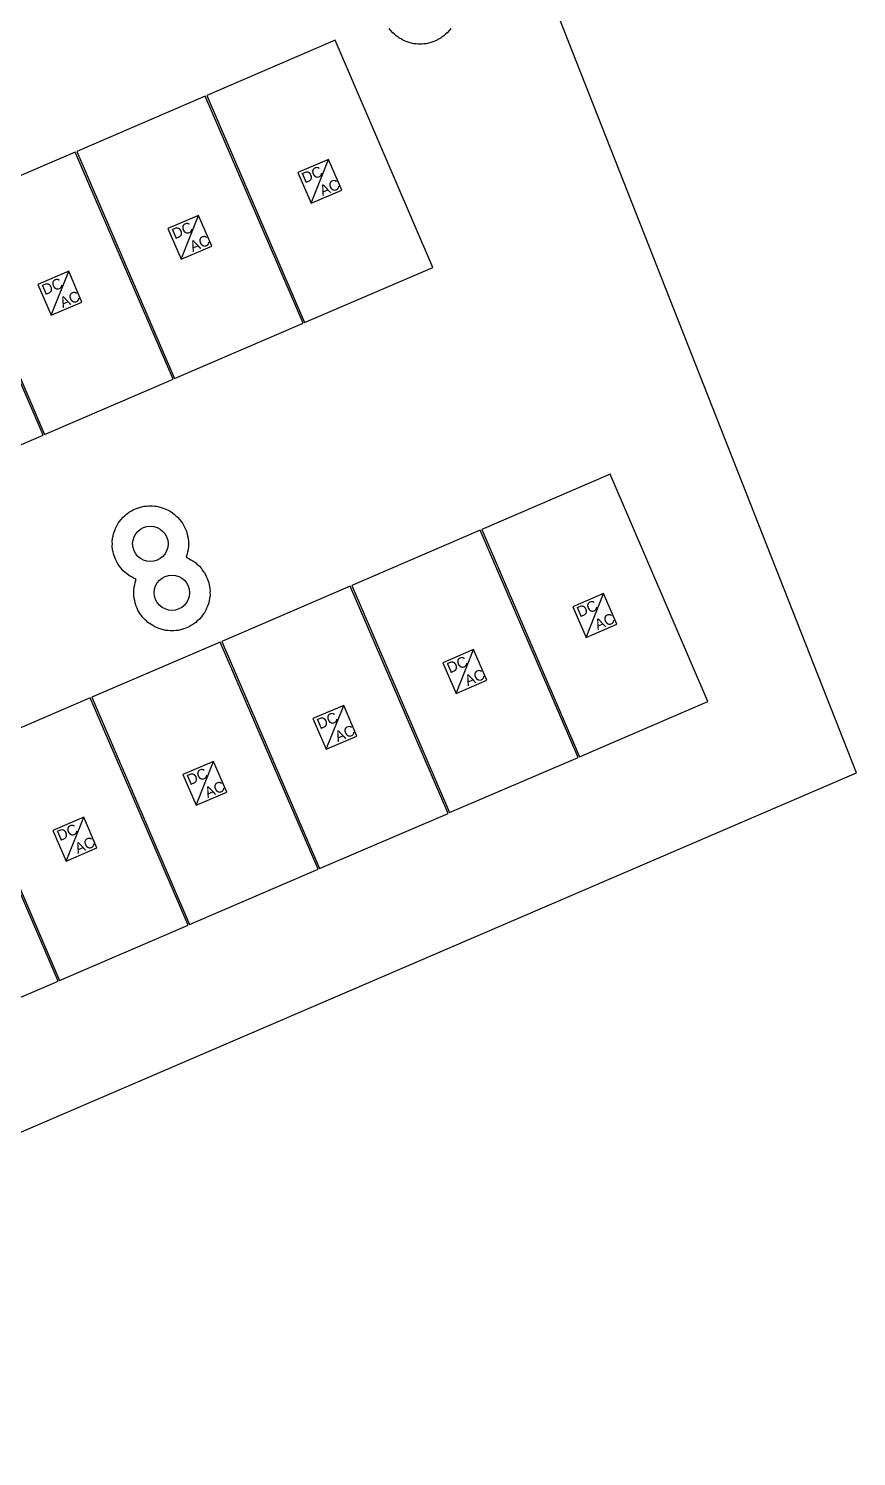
# Model space of a CAD drawing. Header units: feet. Extents: x -179 to 31, y -22 to 191.
# Drawn here: x -27.37 to -7.06, y 51.33 to 86.37 of the extents above; entities that cross this region are included whole.
import ezdxf

# ---------------------------------------------------------------- set-up
doc = ezdxf.new("R2010")
doc.units = ezdxf.units.FT
for name, color, linetype in [('Buildings', 7, 'CONTINUOUS'), ('Modules', 7, 'CONTINUOUS'), ('Obstructions', 7, 'CONTINUOUS'), ('Setbacks', 7, 'CONTINUOUS')]:
    doc.layers.add(name, color=color, linetype=linetype)

msp = doc.modelspace()

# ---------------------------------------------------------------- linework, layer by layer
at = {"layer": 'Buildings', "color": 252}
for p, q in [((-7.064, 68.106), (-26.566, 117.663)), ((-46.04, 51.328), (-7.064, 68.106))]:
    msp.add_line(p, q, dxfattribs=at)
at = {"layer": 'Modules', "color": 254}
for p, q in [((-19.849, 86.086), (-22.998, 84.731)), ((-17.448, 80.51), (-19.849, 86.086)), ((-23.036, 84.713), (-26.185, 83.357)), ((-20.635, 79.137), (-23.036, 84.713)), ((-22.998, 84.731), (-20.597, 79.154)), ((-26.222, 83.34), (-29.371, 81.984)), ((-23.822, 77.764), (-26.222, 83.34)), ((-26.185, 83.357), (-23.784, 77.781)), ((-20.009, 83.159), (-20.762, 82.835)), ((-20.438, 82.082), (-20.009, 83.159)), ((-19.684, 82.406), (-20.009, 83.159)), ((-20.762, 82.835), (-20.438, 82.082)), ((-20.438, 82.082), (-19.684, 82.406)), ((-27.008, 76.394), (-29.409, 81.97)), ((-29.371, 81.984), (-26.971, 76.408)), ((-23.195, 81.786), (-23.949, 81.462)), ((-23.624, 80.708), (-23.195, 81.786)), ((-22.871, 81.033), (-23.195, 81.786)), ((-23.949, 81.462), (-23.624, 80.708)), ((-23.624, 80.708), (-22.871, 81.033)), ((-26.382, 80.413), (-27.135, 80.088)), ((-26.811, 79.335), (-26.382, 80.413)), ((-26.058, 79.659), (-26.382, 80.413)), ((-20.597, 79.154), (-17.448, 80.51)), ((-27.135, 80.088), (-26.811, 79.335)), ((-26.811, 79.335), (-26.058, 79.659)), ((-23.784, 77.781), (-20.635, 79.137)), ((-26.971, 76.408), (-23.822, 77.764)), ((-30.157, 75.038), (-27.008, 76.394)), ((-13.105, 75.433), (-16.254, 74.077)), ((-10.704, 69.857), (-13.105, 75.433)), ((-16.292, 74.06), (-19.441, 72.704)), ((-13.891, 68.483), (-16.292, 74.06)), ((-16.254, 74.077), (-13.853, 68.501)), ((-19.478, 72.686), (-22.627, 71.331)), ((-17.078, 67.11), (-19.478, 72.686)), ((-19.441, 72.704), (-17.04, 67.128)), ((-13.265, 72.506), (-14.018, 72.181)), ((-13.694, 71.428), (-13.265, 72.506)), ((-12.94, 71.752), (-13.265, 72.506)), ((-14.018, 72.181), (-13.694, 71.428)), ((-13.694, 71.428), (-12.94, 71.752)), ((-22.668, 71.313), (-25.817, 69.958)), ((-20.267, 65.737), (-22.668, 71.313)), ((-22.627, 71.331), (-20.227, 65.754)), ((-16.451, 71.132), (-17.205, 70.808)), ((-17.205, 70.808), (-16.88, 70.055)), ((-16.88, 70.055), (-16.451, 71.132)), ((-16.127, 70.379), (-16.451, 71.132)), ((-16.88, 70.055), (-16.127, 70.379)), ((-25.855, 69.944), (-29.004, 68.588)), ((-23.454, 64.367), (-25.855, 69.944)), ((-25.817, 69.958), (-23.416, 64.381)), ((-19.638, 69.759), (-20.391, 69.435)), ((-20.067, 68.682), (-19.638, 69.759)), ((-19.314, 69.006), (-19.638, 69.759)), ((-13.853, 68.501), (-10.704, 69.857)), ((-20.391, 69.435), (-20.067, 68.682)), ((-20.067, 68.682), (-19.314, 69.006)), ((-26.641, 62.994), (-29.041, 68.57)), ((-29.004, 68.588), (-26.603, 63.012)), ((-22.828, 68.386), (-23.581, 68.062)), ((-23.257, 67.308), (-22.828, 68.386)), ((-22.503, 67.633), (-22.828, 68.386)), ((-17.04, 67.128), (-13.891, 68.483)), ((-23.581, 68.062), (-23.257, 67.308)), ((-23.257, 67.308), (-22.503, 67.633)), ((-26.014, 67.016), (-26.768, 66.692)), ((-26.443, 65.939), (-26.014, 67.016)), ((-25.69, 66.263), (-26.014, 67.016)), ((-20.227, 65.754), (-17.078, 67.11)), ((-26.768, 66.692), (-26.443, 65.939)), ((-26.443, 65.939), (-25.69, 66.263)), ((-23.416, 64.381), (-20.267, 65.737)), ((-26.603, 63.012), (-23.454, 64.367)), ((-29.79, 61.638), (-26.641, 62.994))]:
    msp.add_line(p, q, dxfattribs=at)
at = {"layer": 'Obstructions', "color": 252}
for centre in [(-24.379, 73.724), (-23.85, 72.526)]:
    msp.add_circle(centre, 0.434, dxfattribs=at)
at = {"layer": 'Setbacks', "color": 2}
for p, q in [((-18.492, 86.331), (-18.52, 86.375)), ((-18.491, 86.331), (-18.492, 86.331)), ((-18.43, 86.263), (-18.491, 86.331)), ((-18.39, 86.23), (-18.43, 86.263)), ((-18.43, 86.263), (-18.43, 86.263)), ((-18.353, 86.193), (-18.39, 86.23)), ((-17.142, 86.23), (-17.179, 86.193)), ((-17.102, 86.263), (-17.142, 86.23)), ((-17.041, 86.331), (-17.102, 86.263)), ((-17.102, 86.263), (-17.102, 86.263)), ((-17.012, 86.375), (-17.041, 86.331)), ((-17.041, 86.331), (-17.041, 86.331)), ((-18.352, 86.193), (-18.353, 86.193)), ((-18.279, 86.14), (-18.352, 86.193)), ((-18.278, 86.139), (-18.279, 86.14)), ((-18.232, 86.116), (-18.278, 86.139)), ((-18.188, 86.087), (-18.232, 86.116)), ((-18.105, 86.05), (-18.188, 86.087)), ((-18.188, 86.087), (-18.188, 86.087)), ((-18.104, 86.05), (-18.105, 86.05)), ((-18.054, 86.036), (-18.104, 86.05)), ((-18.005, 86.018), (-18.054, 86.036)), ((-17.916, 85.999), (-18.005, 86.018)), ((-18.005, 86.018), (-18.005, 86.018)), ((-17.863, 85.996), (-17.916, 85.999)), ((-17.916, 85.999), (-17.916, 85.999)), ((-17.812, 85.988), (-17.863, 85.996)), ((-17.811, 85.988), (-17.812, 85.988)), ((-17.721, 85.988), (-17.811, 85.988)), ((-17.72, 85.988), (-17.721, 85.988)), ((-17.669, 85.996), (-17.72, 85.988)), ((-17.617, 85.999), (-17.669, 85.996)), ((-17.616, 85.999), (-17.617, 85.999)), ((-17.527, 86.018), (-17.616, 85.999)), ((-17.478, 86.036), (-17.527, 86.018)), ((-17.527, 86.018), (-17.527, 86.018)), ((-17.428, 86.05), (-17.478, 86.036)), ((-17.427, 86.05), (-17.428, 86.05)), ((-17.344, 86.087), (-17.427, 86.05)), ((-17.3, 86.116), (-17.344, 86.087)), ((-17.344, 86.087), (-17.344, 86.087)), ((-17.254, 86.139), (-17.3, 86.116)), ((-17.253, 86.14), (-17.254, 86.139)), ((-17.18, 86.193), (-17.253, 86.14)), ((-17.179, 86.193), (-17.18, 86.193)), ((-24.617, 74.629), (-24.529, 74.648)), ((-24.529, 74.648), (-24.528, 74.648)), ((-24.528, 74.648), (-24.476, 74.65)), ((-24.476, 74.65), (-24.425, 74.659)), ((-24.425, 74.659), (-24.424, 74.659)), ((-24.424, 74.659), (-24.333, 74.659)), ((-24.333, 74.659), (-24.333, 74.659)), ((-24.333, 74.659), (-24.281, 74.65)), ((-24.281, 74.65), (-24.229, 74.648)), ((-24.229, 74.648), (-24.229, 74.648)), ((-24.229, 74.648), (-24.14, 74.629)), ((-25.133, 74.271), (-25.104, 74.315)), ((-25.104, 74.316), (-25.043, 74.383)), ((-25.104, 74.315), (-25.104, 74.316)), ((-25.043, 74.383), (-25.002, 74.416)), ((-25.043, 74.383), (-25.043, 74.383)), ((-25.002, 74.416), (-24.965, 74.453)), ((-24.965, 74.453), (-24.892, 74.507)), ((-24.965, 74.453), (-24.965, 74.453)), ((-24.892, 74.507), (-24.891, 74.507)), ((-24.891, 74.507), (-24.845, 74.531)), ((-24.845, 74.531), (-24.801, 74.559)), ((-24.801, 74.559), (-24.8, 74.559)), ((-24.8, 74.559), (-24.718, 74.596)), ((-24.718, 74.596), (-24.717, 74.596)), ((-24.717, 74.596), (-24.667, 74.61)), ((-24.667, 74.61), (-24.618, 74.629)), ((-24.618, 74.629), (-24.617, 74.629)), ((-24.14, 74.629), (-24.139, 74.629)), ((-24.139, 74.629), (-24.091, 74.61)), ((-24.091, 74.61), (-24.04, 74.596)), ((-24.04, 74.596), (-24.04, 74.596)), ((-24.04, 74.596), (-23.957, 74.559)), ((-23.957, 74.559), (-23.956, 74.559)), ((-23.956, 74.559), (-23.913, 74.531)), ((-23.913, 74.531), (-23.866, 74.507)), ((-23.866, 74.507), (-23.866, 74.507)), ((-23.866, 74.507), (-23.792, 74.453)), ((-23.792, 74.453), (-23.792, 74.453)), ((-23.792, 74.453), (-23.755, 74.416)), ((-23.755, 74.416), (-23.715, 74.383)), ((-23.715, 74.383), (-23.714, 74.383)), ((-23.714, 74.383), (-23.653, 74.316)), ((-23.653, 74.316), (-23.653, 74.315)), ((-23.653, 74.315), (-23.625, 74.271)), ((-25.29, 73.917), (-25.282, 73.969)), ((-25.282, 73.969), (-25.254, 74.056)), ((-25.282, 73.969), (-25.282, 73.969)), ((-25.254, 74.056), (-25.23, 74.103)), ((-25.254, 74.056), (-25.254, 74.056)), ((-25.23, 74.103), (-25.211, 74.151)), ((-25.211, 74.152), (-25.166, 74.23)), ((-25.211, 74.151), (-25.211, 74.152)), ((-25.166, 74.23), (-25.165, 74.231)), ((-25.165, 74.231), (-25.133, 74.271)), ((-23.625, 74.271), (-23.592, 74.231)), ((-23.592, 74.231), (-23.592, 74.23)), ((-23.592, 74.23), (-23.546, 74.152)), ((-23.546, 74.152), (-23.546, 74.151)), ((-23.546, 74.151), (-23.527, 74.103)), ((-23.527, 74.103), (-23.504, 74.056)), ((-23.504, 74.056), (-23.503, 74.056)), ((-23.503, 74.056), (-23.475, 73.969)), ((-23.475, 73.969), (-23.475, 73.969)), ((-23.475, 73.969), (-23.467, 73.917)), ((-25.313, 73.776), (-25.304, 73.866)), ((-25.311, 73.724), (-25.313, 73.776)), ((-25.313, 73.776), (-25.313, 73.776)), ((-25.313, 73.672), (-25.311, 73.724)), ((-25.313, 73.671), (-25.313, 73.672)), ((-25.304, 73.581), (-25.313, 73.671)), ((-25.304, 73.867), (-25.29, 73.917)), ((-25.304, 73.866), (-25.304, 73.867)), ((-23.467, 73.917), (-23.454, 73.867)), ((-23.454, 73.867), (-23.454, 73.866)), ((-23.454, 73.866), (-23.444, 73.776)), ((-23.444, 73.671), (-23.454, 73.581)), ((-23.444, 73.776), (-23.447, 73.724)), ((-23.447, 73.724), (-23.444, 73.672)), ((-23.444, 73.776), (-23.444, 73.776)), ((-23.444, 73.672), (-23.444, 73.671)), ((-25.304, 73.58), (-25.304, 73.581)), ((-25.29, 73.53), (-25.304, 73.58)), ((-25.282, 73.478), (-25.29, 73.53)), ((-25.254, 73.392), (-25.282, 73.478)), ((-25.282, 73.478), (-25.282, 73.478)), ((-25.254, 73.391), (-25.254, 73.392)), ((-25.23, 73.345), (-25.254, 73.391)), ((-25.211, 73.296), (-25.23, 73.345)), ((-25.211, 73.295), (-25.211, 73.296)), ((-25.166, 73.217), (-25.211, 73.295)), ((-23.475, 73.478), (-23.503, 73.394)), ((-23.503, 73.394), (-23.429, 73.361)), ((-23.467, 73.53), (-23.475, 73.478)), ((-23.475, 73.478), (-23.475, 73.478)), ((-23.454, 73.58), (-23.467, 73.53)), ((-23.454, 73.581), (-23.454, 73.58)), ((-23.429, 73.361), (-23.428, 73.361)), ((-23.428, 73.361), (-23.385, 73.333)), ((-23.385, 73.333), (-23.338, 73.309)), ((-23.338, 73.309), (-23.338, 73.309)), ((-23.338, 73.309), (-23.264, 73.255)), ((-23.264, 73.255), (-23.264, 73.255)), ((-23.264, 73.255), (-23.227, 73.218)), ((-25.165, 73.216), (-25.166, 73.217)), ((-25.133, 73.176), (-25.165, 73.216)), ((-25.104, 73.132), (-25.133, 73.176)), ((-25.043, 73.064), (-25.104, 73.132)), ((-25.104, 73.132), (-25.104, 73.132)), ((-25.002, 73.031), (-25.043, 73.064)), ((-25.043, 73.064), (-25.043, 73.064)), ((-24.965, 72.994), (-25.002, 73.031)), ((-24.892, 72.941), (-24.965, 72.994)), ((-24.965, 72.994), (-24.965, 72.994)), ((-24.891, 72.94), (-24.892, 72.941)), ((-24.845, 72.917), (-24.891, 72.94)), ((-24.801, 72.888), (-24.845, 72.917)), ((-23.227, 73.218), (-23.186, 73.185)), ((-23.186, 73.185), (-23.186, 73.185)), ((-23.186, 73.185), (-23.125, 73.118)), ((-23.125, 73.118), (-23.125, 73.117)), ((-23.125, 73.117), (-23.097, 73.073)), ((-23.097, 73.073), (-23.064, 73.033)), ((-23.064, 73.033), (-23.063, 73.032)), ((-23.063, 73.032), (-23.018, 72.954)), ((-23.018, 72.954), (-23.018, 72.953)), ((-23.018, 72.953), (-22.999, 72.905)), ((-22.999, 72.905), (-22.975, 72.858)), ((-24.8, 72.888), (-24.801, 72.888)), ((-24.727, 72.855), (-24.8, 72.888)), ((-24.785, 72.578), (-24.776, 72.669)), ((-24.782, 72.526), (-24.785, 72.578)), ((-24.785, 72.578), (-24.785, 72.578)), ((-24.776, 72.669), (-24.762, 72.719)), ((-24.776, 72.669), (-24.776, 72.669)), ((-24.762, 72.719), (-24.754, 72.771)), ((-24.754, 72.771), (-24.727, 72.855)), ((-24.754, 72.771), (-24.754, 72.771)), ((-22.975, 72.858), (-22.975, 72.858)), ((-22.975, 72.858), (-22.947, 72.771)), ((-22.947, 72.771), (-22.947, 72.771)), ((-22.947, 72.771), (-22.939, 72.719)), ((-22.939, 72.719), (-22.925, 72.669)), ((-22.925, 72.669), (-22.925, 72.669)), ((-22.925, 72.669), (-22.916, 72.578)), ((-22.916, 72.578), (-22.919, 72.526)), ((-22.916, 72.578), (-22.916, 72.578)), ((-24.785, 72.474), (-24.782, 72.526)), ((-24.785, 72.473), (-24.785, 72.474)), ((-24.776, 72.383), (-24.785, 72.473)), ((-24.776, 72.382), (-24.776, 72.383)), ((-24.762, 72.332), (-24.776, 72.382)), ((-24.754, 72.28), (-24.762, 72.332)), ((-24.726, 72.194), (-24.754, 72.28)), ((-24.754, 72.28), (-24.754, 72.28)), ((-24.725, 72.193), (-24.726, 72.194)), ((-24.702, 72.147), (-24.725, 72.193)), ((-22.975, 72.193), (-22.999, 72.147)), ((-22.947, 72.28), (-22.975, 72.194)), ((-22.975, 72.194), (-22.975, 72.193)), ((-22.939, 72.332), (-22.947, 72.28)), ((-22.947, 72.28), (-22.947, 72.28)), ((-22.925, 72.382), (-22.939, 72.332)), ((-22.916, 72.473), (-22.925, 72.383)), ((-22.925, 72.383), (-22.925, 72.382)), ((-22.919, 72.526), (-22.916, 72.474)), ((-22.916, 72.474), (-22.916, 72.473)), ((-24.683, 72.098), (-24.702, 72.147)), ((-24.683, 72.097), (-24.683, 72.098)), ((-24.638, 72.019), (-24.683, 72.097)), ((-24.637, 72.018), (-24.638, 72.019)), ((-24.604, 71.978), (-24.637, 72.018)), ((-24.576, 71.934), (-24.604, 71.978)), ((-24.515, 71.866), (-24.576, 71.934)), ((-24.576, 71.934), (-24.576, 71.934)), ((-24.474, 71.833), (-24.515, 71.866)), ((-24.515, 71.866), (-24.515, 71.866)), ((-23.186, 71.866), (-23.227, 71.833)), ((-23.125, 71.934), (-23.186, 71.866)), ((-23.186, 71.866), (-23.186, 71.866)), ((-23.097, 71.978), (-23.125, 71.934)), ((-23.125, 71.934), (-23.125, 71.934)), ((-23.064, 72.018), (-23.097, 71.978)), ((-23.063, 72.019), (-23.064, 72.018)), ((-23.018, 72.097), (-23.063, 72.019)), ((-22.999, 72.147), (-23.018, 72.098)), ((-23.018, 72.098), (-23.018, 72.097)), ((-24.437, 71.796), (-24.474, 71.833)), ((-24.363, 71.743), (-24.437, 71.796)), ((-24.437, 71.796), (-24.437, 71.796)), ((-24.363, 71.742), (-24.363, 71.743)), ((-24.316, 71.719), (-24.363, 71.742)), ((-24.273, 71.69), (-24.316, 71.719)), ((-24.272, 71.69), (-24.273, 71.69)), ((-24.189, 71.653), (-24.272, 71.69)), ((-24.138, 71.639), (-24.189, 71.653)), ((-24.189, 71.653), (-24.189, 71.653)), ((-24.09, 71.621), (-24.138, 71.639)), ((-24.089, 71.621), (-24.09, 71.621)), ((-24, 71.602), (-24.089, 71.621)), ((-23.948, 71.599), (-24, 71.602)), ((-24, 71.602), (-24, 71.602)), ((-23.896, 71.591), (-23.948, 71.599)), ((-23.805, 71.591), (-23.896, 71.591)), ((-23.896, 71.591), (-23.896, 71.591)), ((-23.753, 71.599), (-23.805, 71.591)), ((-23.805, 71.591), (-23.805, 71.591)), ((-23.701, 71.602), (-23.753, 71.599)), ((-23.7, 71.602), (-23.701, 71.602)), ((-23.612, 71.621), (-23.7, 71.602)), ((-23.611, 71.621), (-23.612, 71.621)), ((-23.563, 71.639), (-23.611, 71.621)), ((-23.512, 71.653), (-23.563, 71.639)), ((-23.429, 71.69), (-23.512, 71.653)), ((-23.512, 71.653), (-23.512, 71.653)), ((-23.428, 71.69), (-23.429, 71.69)), ((-23.385, 71.719), (-23.428, 71.69)), ((-23.338, 71.742), (-23.385, 71.719)), ((-23.264, 71.796), (-23.338, 71.743)), ((-23.338, 71.743), (-23.338, 71.742)), ((-23.227, 71.833), (-23.264, 71.796)), ((-23.264, 71.796), (-23.264, 71.796))]:
    msp.add_line(p, q, dxfattribs=at)

# ---------------------------------------------------------------- texts
at = {"layer": 'Modules'}
for s, p in [('DC', (-20.594, 82.568)), ('AC', (-20.156, 82.256)), ('DC', (-23.78, 81.195)), ('AC', (-23.342, 80.883)), ('DC', (-26.967, 79.822)), ('AC', (-26.529, 79.51)), ('DC', (-13.85, 71.915)), ('AC', (-13.412, 71.603)), ('DC', (-17.036, 70.541)), ('AC', (-16.598, 70.23)), ('DC', (-20.223, 69.168)), ('AC', (-19.785, 68.857)), ('DC', (-23.413, 67.795)), ('AC', (-22.975, 67.483)), ('DC', (-26.599, 66.425)), ('AC', (-26.161, 66.114))]:
    msp.add_text(s, height=0.2625, rotation=23.2915, dxfattribs=at).set_placement(p)

doc.saveas('drawing.dxf')
